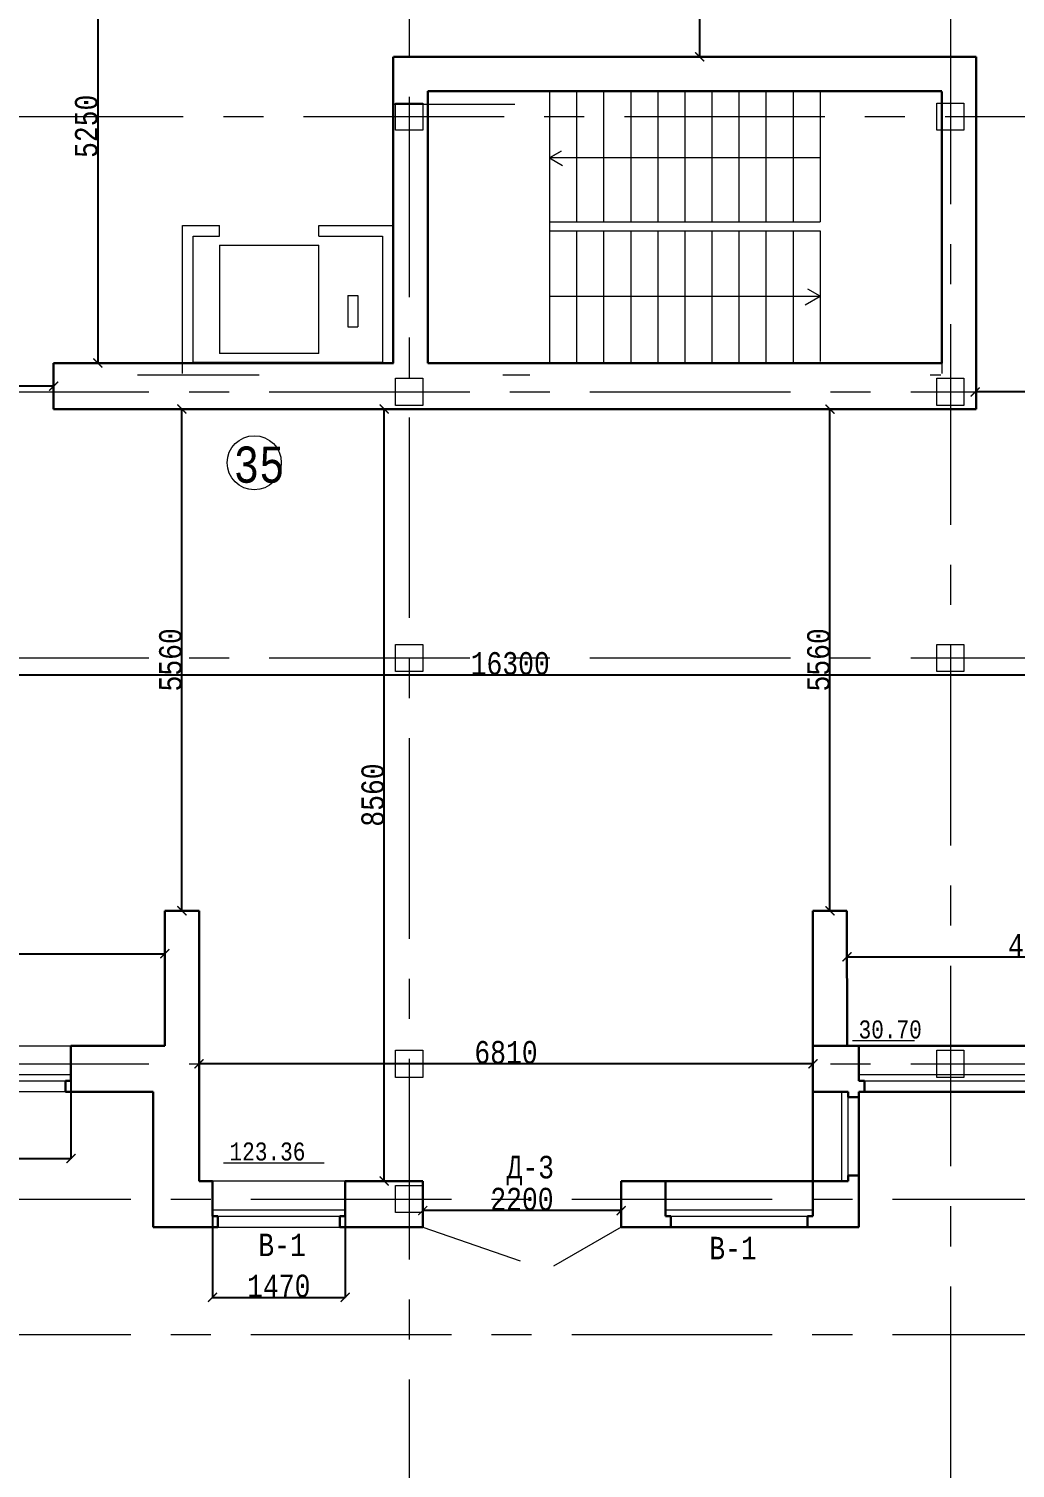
# Model space of a CAD drawing. Header units: millimetres. Extents: x -689206 to 4969298, y -1019800 to 703299.
# Drawn here: x 68225 to 79162, y -239160 to -223200 of the extents above; entities that cross this region are included whole.
import ezdxf

# ---------------------------------------------------------------- set-up
doc = ezdxf.new("R2010")
doc.units = ezdxf.units.MM
doc.linetypes.add('JIS_02_4.0', pattern=[5.5, 4, -1.5])
doc.linetypes.add('осеваяX2', pattern=[101.6, 63.5, -12.7, 12.7, -12.7])
for name, color, linetype, lineweight in [('несущие', 7, 'Continuous', 30), ('ОКНА', 250, 'Continuous', 20), ('РАЗМЕРЫ', 7, 'Continuous', 9), ('сваи', 7, 'JIS_02_4.0', 30), ('стены', 7, 'Continuous', 20)]:
    doc.layers.add(name, color=color, linetype=linetype, lineweight=lineweight)
doc.layers.add('четотам', color=7, linetype='Continuous')
doc.styles.add('Аннотативный', font='isocteur.ttf', dxfattribs={"width": 0.7, "height": 250})
doc.dimstyles.new('Аннотативный', dxfattribs={"dimscale": 0, "dimtxt": 250, "dimasz": 100, "dimexe": 1.25, "dimexo": 0.625, "dimtad": 1, "dimdec": 0, "dimtxsty": 'Аннотативный', "dimblk": 'ARCHTICK', "dimcen": 2.5, "dimadec": 0, "dimazin": 0, "dimtfac": 1, "dimtdec": 0, "dimtmove": 0, "dimatfit": 3, "dimfxl": 1, "dimarcsym": 0})

# ---------------------------------------------------------------- blocks, each defined once
blk = doc.blocks.new('_ArchTick')
at = {"color": 0, "linetype": 'ByBlock', "const_width": 0.15}
blk.add_lwpolyline([(-0.5, -0.5), (0.5, 0.5)], dxfattribs=at)
blk = doc.blocks.new('*D2261')
at = {"layer": 'Defpoints', "color": 0, "lineweight": 15, "transparency": 16777216}
for p in [(66696, -227161), (66696, -227199), (68501, -227161)]:
    blk.add_point(p, dxfattribs=at)
at = {"layer": 'стены', "color": 0, "lineweight": -2, "transparency": 16777216}
for p, q in [((66696, -227199), (66696, -227160)), ((68501, -227161), (66696, -227161)), ((68501, -227160), (68501, -227160))]:
    blk.add_line(p, q, dxfattribs=at)
at = {"layer": 'стены', "color": 0, "lineweight": -2, "transparency": 16777216, "xscale": 100, "yscale": 100, "zscale": 100, "rotation": 180}
blk.add_blockref('_ArchTick', (66696, -227161), dxfattribs=at)
at = {"layer": 'стены', "color": 0, "lineweight": -2, "transparency": 16777216, "xscale": 100, "yscale": 100, "zscale": 100}
blk.add_blockref('_ArchTick', (68501, -227161), dxfattribs=at)
at = {"layer": 'стены', "color": 0, "lineweight": 5, "transparency": 16777216, "insert": (67598, -227035), "char_height": 250, "attachment_point": 5, "style": 'Аннотативный'}
blk.add_mtext('1800', dxfattribs=at)
blk = doc.blocks.new('*D2211')
at = {"layer": 'Defpoints', "color": 0, "lineweight": 15, "transparency": 16777216}
for p in [(69733, -233455), (65461, -234146), (69733, -234146)]:
    blk.add_point(p, dxfattribs=at)
at = {"layer": 'стены', "color": 0, "lineweight": -2, "transparency": 16777216}
for p, q in [((65461, -234145), (65461, -233454)), ((65461, -233455), (69733, -233455)), ((69733, -234145), (69733, -233454))]:
    blk.add_line(p, q, dxfattribs=at)
at = {"layer": 'стены', "color": 0, "lineweight": -2, "transparency": 16777216, "xscale": 100, "yscale": 100, "zscale": 100, "rotation": 180}
blk.add_blockref('_ArchTick', (65461, -233455), dxfattribs=at)
at = {"layer": 'стены', "color": 0, "lineweight": -2, "transparency": 16777216, "xscale": 100, "yscale": 100, "zscale": 100}
blk.add_blockref('_ArchTick', (69733, -233455), dxfattribs=at)
at = {"layer": 'стены', "color": 0, "lineweight": 5, "transparency": 16777216, "insert": (67597, -233329), "char_height": 250, "attachment_point": 5, "style": 'Аннотативный'}
blk.add_mtext('4270', dxfattribs=at)
blk = doc.blocks.new('*D2212')
at = {"layer": 'Defpoints', "color": 0, "lineweight": 15, "transparency": 16777216}
for p in [(81569, -233490), (77297, -234157), (81569, -234157)]:
    blk.add_point(p, dxfattribs=at)
at = {"layer": 'стены', "color": 0, "lineweight": -2, "transparency": 16777216}
for p, q in [((77297, -234157), (77297, -233489)), ((77297, -233490), (81569, -233490)), ((81569, -234157), (81569, -233489))]:
    blk.add_line(p, q, dxfattribs=at)
at = {"layer": 'стены', "color": 0, "lineweight": -2, "transparency": 16777216, "xscale": 100, "yscale": 100, "zscale": 100, "rotation": 180}
blk.add_blockref('_ArchTick', (77297, -233490), dxfattribs=at)
at = {"layer": 'стены', "color": 0, "lineweight": -2, "transparency": 16777216, "xscale": 100, "yscale": 100, "zscale": 100}
blk.add_blockref('_ArchTick', (81569, -233490), dxfattribs=at)
at = {"layer": 'стены', "color": 0, "lineweight": 5, "transparency": 16777216, "insert": (79433, -233364), "char_height": 250, "attachment_point": 5, "style": 'Аннотативный'}
blk.add_mtext('4270', dxfattribs=at)
blk = doc.blocks.new('*D2307')
at = {"layer": 'Defpoints', "color": 0, "lineweight": 15, "transparency": 16777216}
for p in [(70113, -234676), (70113, -234676), (76920, -234676)]:
    blk.add_point(p, dxfattribs=at)
at = {"layer": 'РАЗМЕРЫ', "color": 0, "lineweight": -2, "transparency": 16777216}
for p, q in [((70113, -234675), (70113, -234675)), ((76920, -234676), (70113, -234676)), ((76920, -234675), (76920, -234675))]:
    blk.add_line(p, q, dxfattribs=at)
at = {"layer": 'РАЗМЕРЫ', "color": 0, "lineweight": -2, "transparency": 16777216, "xscale": 100, "yscale": 100, "zscale": 100, "rotation": 180}
blk.add_blockref('_ArchTick', (70113, -234676), dxfattribs=at)
at = {"layer": 'РАЗМЕРЫ', "color": 0, "lineweight": -2, "transparency": 16777216, "xscale": 100, "yscale": 100, "zscale": 100}
blk.add_blockref('_ArchTick', (76920, -234676), dxfattribs=at)
at = {"layer": 'РАЗМЕРЫ', "color": 0, "lineweight": 5, "transparency": 16777216, "insert": (73516, -234550), "char_height": 250, "attachment_point": 5, "style": 'Аннотативный'}
blk.add_mtext('6810', dxfattribs=at)
blk = doc.blocks.new('*D2275')
at = {"layer": 'Defpoints', "color": 0, "linetype": 'ByBlock', "lineweight": 15, "transparency": 16777216}
for p in [(70262, -235976), (71732, -235976), (71732, -237266)]:
    blk.add_point(p, dxfattribs=at)
at = {"layer": 'РАЗМЕРЫ', "color": 0, "linetype": 'ByBlock', "lineweight": -2, "transparency": 16777216}
for p, q in [((70262, -235977), (70262, -237268)), ((71732, -235977), (71732, -237268)), ((70262, -237266), (71732, -237266))]:
    blk.add_line(p, q, dxfattribs=at)
at = {"layer": 'РАЗМЕРЫ', "color": 0, "linetype": 'ByBlock', "lineweight": -2, "transparency": 16777216, "xscale": 100, "yscale": 100, "zscale": 100, "rotation": 180}
blk.add_blockref('_ArchTick', (70262, -237266), dxfattribs=at)
at = {"layer": 'РАЗМЕРЫ', "color": 0, "linetype": 'ByBlock', "lineweight": -2, "transparency": 16777216, "xscale": 100, "yscale": 100, "zscale": 100}
blk.add_blockref('_ArchTick', (71732, -237266), dxfattribs=at)
at = {"layer": 'РАЗМЕРЫ', "color": 0, "linetype": 'ByBlock', "lineweight": 5, "transparency": 16777216, "insert": (70997, -237141), "char_height": 250, "attachment_point": 5, "style": 'Аннотативный'}
blk.add_mtext('1470', dxfattribs=at)
blk = doc.blocks.new('*D2323')
at = {"layer": 'Defpoints', "color": 0, "linetype": 'ByBlock', "lineweight": 15, "transparency": 16777216}
for p in [(72593, -236176), (72593, -236304), (74793, -236231)]:
    blk.add_point(p, dxfattribs=at)
at = {"layer": 'РАЗМЕРЫ', "color": 0, "linetype": 'ByBlock', "lineweight": -2, "transparency": 16777216}
for p, q in [((72593, -236177), (72593, -236305)), ((74793, -236304), (72593, -236304)), ((74793, -236232), (74793, -236305))]:
    blk.add_line(p, q, dxfattribs=at)
at = {"layer": 'РАЗМЕРЫ', "color": 0, "linetype": 'ByBlock', "lineweight": -2, "transparency": 16777216, "xscale": 100, "yscale": 100, "zscale": 100, "rotation": 180}
blk.add_blockref('_ArchTick', (72593, -236304), dxfattribs=at)
at = {"layer": 'РАЗМЕРЫ', "color": 0, "linetype": 'ByBlock', "lineweight": -2, "transparency": 16777216, "xscale": 100, "yscale": 100, "zscale": 100}
blk.add_blockref('_ArchTick', (74793, -236304), dxfattribs=at)
at = {"layer": 'РАЗМЕРЫ', "color": 0, "linetype": 'ByBlock', "lineweight": 5, "transparency": 16777216, "insert": (73693, -236178), "char_height": 250, "attachment_point": 5, "style": 'Аннотативный'}
blk.add_mtext('2200', dxfattribs=at)
blk = doc.blocks.new('*D2324')
at = {"layer": 'Defpoints', "color": 0, "linetype": 'ByBlock', "lineweight": 15, "transparency": 16777216}
for p in [(66593, -234476), (68693, -234476), (68693, -235727)]:
    blk.add_point(p, dxfattribs=at)
at = {"layer": 'РАЗМЕРЫ', "color": 0, "linetype": 'ByBlock', "lineweight": -2, "transparency": 16777216}
for p, q in [((66593, -234477), (66593, -235729)), ((68693, -234477), (68693, -235729)), ((66593, -235727), (68693, -235727))]:
    blk.add_line(p, q, dxfattribs=at)
at = {"layer": 'РАЗМЕРЫ', "color": 0, "linetype": 'ByBlock', "lineweight": -2, "transparency": 16777216, "xscale": 100, "yscale": 100, "zscale": 100, "rotation": 180}
blk.add_blockref('_ArchTick', (66593, -235727), dxfattribs=at)
at = {"layer": 'РАЗМЕРЫ', "color": 0, "linetype": 'ByBlock', "lineweight": -2, "transparency": 16777216, "xscale": 100, "yscale": 100, "zscale": 100}
blk.add_blockref('_ArchTick', (68693, -235727), dxfattribs=at)
at = {"layer": 'РАЗМЕРЫ', "color": 0, "linetype": 'ByBlock', "lineweight": 5, "transparency": 16777216, "insert": (67643, -235602), "char_height": 250, "attachment_point": 5, "style": 'Аннотативный'}
blk.add_mtext('2100', dxfattribs=at)
blk = doc.blocks.new('*D2360')
at = {"layer": 'Defpoints', "color": 0, "linetype": 'ByBlock', "lineweight": 15, "transparency": 16777216}
for p in [(78718, -227226), (78718, -227226), (80518, -227226)]:
    blk.add_point(p, dxfattribs=at)
at = {"layer": 'РАЗМЕРЫ', "color": 0, "linetype": 'ByBlock', "lineweight": -2, "transparency": 16777216}
for p, q in [((78718, -227225), (78718, -227225)), ((80518, -227226), (78718, -227226)), ((80518, -227225), (80518, -227225))]:
    blk.add_line(p, q, dxfattribs=at)
at = {"layer": 'РАЗМЕРЫ', "color": 0, "linetype": 'ByBlock', "lineweight": -2, "transparency": 16777216, "xscale": 100, "yscale": 100, "zscale": 100}
for p, rotation in [((78718, -227226), 179.9999999999982), ((80518, -227226), 359.9999999999982)]:
    blk.add_blockref('_ArchTick', p, dxfattribs=dict(at, rotation=rotation))
at = {"layer": 'РАЗМЕРЫ', "color": 0, "linetype": 'ByBlock', "lineweight": 5, "transparency": 16777216, "insert": (79618, -227100), "char_height": 250, "attachment_point": 5, "style": 'Аннотативный'}
blk.add_mtext('1800', dxfattribs=at)
blk = doc.blocks.new('*D2338')
at = {"layer": 'Defpoints', "color": 0, "linetype": 'ByBlock', "lineweight": 15, "transparency": 16777216}
for p in [(75656, -221658), (75663, -223510), (76274, -223510)]:
    blk.add_point(p, dxfattribs=at)
at = {"layer": 'РАЗМЕРЫ', "color": 0, "linetype": 'ByBlock', "lineweight": -2, "transparency": 16777216}
for p, q in [((75656, -221658), (75664, -221658)), ((75663, -221658), (75663, -223510)), ((76273, -223510), (75661, -223510))]:
    blk.add_line(p, q, dxfattribs=at)
at = {"layer": 'РАЗМЕРЫ', "color": 0, "linetype": 'ByBlock', "lineweight": -2, "transparency": 16777216, "xscale": 100, "yscale": 100, "zscale": 100}
for p, rotation in [((75663, -221658), 90), ((75663, -223510), 270)]:
    blk.add_blockref('_ArchTick', p, dxfattribs=dict(at, rotation=rotation))
at = {"layer": 'РАЗМЕРЫ', "color": 0, "linetype": 'ByBlock', "lineweight": 5, "transparency": 16777216, "insert": (75537, -222584), "char_height": 250, "attachment_point": 5, "rotation": 90, "style": 'Аннотативный'}
blk.add_mtext('2000', dxfattribs=at)
blk = doc.blocks.new('*D2414')
at = {"layer": 'Defpoints', "color": 0, "lineweight": 15, "ltscale": 15000, "transparency": 16777216}
for p in [(72166, -227416), (72202, -227416), (72166, -235976)]:
    blk.add_point(p, dxfattribs=at)
at = {"layer": 'сваи', "color": 0, "lineweight": -2, "ltscale": 15000, "transparency": 16777216}
for p, q in [((72202, -227416), (72165, -227416)), ((72166, -235976), (72166, -227416)), ((72167, -235976), (72167, -235976))]:
    blk.add_line(p, q, dxfattribs=at)
at = {"layer": 'сваи', "color": 0, "lineweight": -2, "ltscale": 15000, "transparency": 16777216, "xscale": 100, "yscale": 100, "zscale": 100}
for p, rotation in [((72166, -227416), 90), ((72166, -235976), 270)]:
    blk.add_blockref('_ArchTick', p, dxfattribs=dict(at, rotation=rotation))
at = {"layer": 'сваи', "color": 0, "lineweight": 5, "ltscale": 15000, "transparency": 16777216, "insert": (72040, -231696), "char_height": 250, "attachment_point": 5, "rotation": 90, "style": 'Аннотативный'}
blk.add_mtext('8560', dxfattribs=at)
blk = doc.blocks.new('*D2415')
at = {"layer": 'Defpoints', "color": 0, "lineweight": 15, "ltscale": 15000, "transparency": 16777216}
for p in [(69923, -227416), (69923, -227416), (69923, -232979)]:
    blk.add_point(p, dxfattribs=at)
at = {"layer": 'сваи', "color": 0, "lineweight": -2, "ltscale": 15000, "transparency": 16777216}
for p, q in [((69923, -227416), (69924, -227416)), ((69923, -232979), (69923, -227416)), ((69923, -232979), (69924, -232979))]:
    blk.add_line(p, q, dxfattribs=at)
at = {"layer": 'сваи', "color": 0, "lineweight": -2, "ltscale": 15000, "transparency": 16777216, "xscale": 100, "yscale": 100, "zscale": 100}
for p, rotation in [((69923, -227416), 90), ((69923, -232979), 270)]:
    blk.add_blockref('_ArchTick', p, dxfattribs=dict(at, rotation=rotation))
at = {"layer": 'сваи', "color": 0, "lineweight": 5, "ltscale": 15000, "transparency": 16777216, "insert": (69797, -230197), "char_height": 250, "attachment_point": 5, "rotation": 90, "style": 'Аннотативный'}
blk.add_mtext('5560', dxfattribs=at)
blk = doc.blocks.new('*D2416')
at = {"layer": 'Defpoints', "color": 0, "lineweight": 15, "ltscale": 15000, "transparency": 16777216}
for p in [(77108, -227416), (77108, -227416), (77108, -232979)]:
    blk.add_point(p, dxfattribs=at)
at = {"layer": 'сваи', "color": 0, "lineweight": -2, "ltscale": 15000, "transparency": 16777216}
for p, q in [((77108, -232979), (77108, -227416)), ((77109, -227416), (77109, -227416)), ((77109, -232979), (77109, -232979))]:
    blk.add_line(p, q, dxfattribs=at)
at = {"layer": 'сваи', "color": 0, "lineweight": -2, "ltscale": 15000, "transparency": 16777216, "xscale": 100, "yscale": 100, "zscale": 100}
for p, rotation in [((77108, -227416), 90), ((77108, -232979), 270)]:
    blk.add_blockref('_ArchTick', p, dxfattribs=dict(at, rotation=rotation))
at = {"layer": 'сваи', "color": 0, "lineweight": 5, "ltscale": 15000, "transparency": 16777216, "insert": (76982, -230197), "char_height": 250, "attachment_point": 5, "rotation": 90, "style": 'Аннотативный'}
blk.add_mtext('5560', dxfattribs=at)
blk = doc.blocks.new('*D2417')
at = {"layer": 'Defpoints', "color": 0, "lineweight": 15, "ltscale": 15000, "transparency": 16777216}
for p in [(65413, -230364), (81713, -230364), (81713, -230364)]:
    blk.add_point(p, dxfattribs=at)
at = {"layer": 'сваи', "color": 0, "lineweight": -2, "ltscale": 15000, "transparency": 16777216}
for p, q in [((65413, -230364), (81713, -230364)), ((65413, -230365), (65413, -230365)), ((81713, -230363), (81713, -230363))]:
    blk.add_line(p, q, dxfattribs=at)
at = {"layer": 'сваи', "color": 0, "lineweight": -2, "ltscale": 15000, "transparency": 16777216, "xscale": 100, "yscale": 100, "zscale": 100, "rotation": 180}
blk.add_blockref('_ArchTick', (65413, -230364), dxfattribs=at)
at = {"layer": 'сваи', "color": 0, "lineweight": -2, "ltscale": 15000, "transparency": 16777216, "xscale": 100, "yscale": 100, "zscale": 100}
blk.add_blockref('_ArchTick', (81713, -230364), dxfattribs=at)
at = {"layer": 'сваи', "color": 0, "lineweight": 5, "ltscale": 15000, "transparency": 16777216, "insert": (73563, -230238), "char_height": 250, "attachment_point": 5, "style": 'Аннотативный'}
blk.add_mtext('16300', dxfattribs=at)
blk = doc.blocks.new('*D2451')
at = {"layer": 'Defpoints', "color": 0, "linetype": 'ByBlock', "lineweight": 15, "ltscale": 35, "transparency": 16777216}
for p in [(68573, -221656), (68573, -226906), (68990, -226906)]:
    blk.add_point(p, dxfattribs=at)
at = {"layer": 'РАЗМЕРЫ', "color": 0, "linetype": 'ByBlock', "lineweight": -2, "ltscale": 35, "transparency": 16777216}
for p, q in [((68573, -221656), (68991, -221656)), ((68990, -221656), (68990, -226906)), ((68573, -226906), (68991, -226906))]:
    blk.add_line(p, q, dxfattribs=at)
at = {"layer": 'РАЗМЕРЫ', "color": 0, "linetype": 'ByBlock', "lineweight": -2, "ltscale": 35, "transparency": 16777216, "xscale": 100, "yscale": 100, "zscale": 100}
for p, rotation in [((68990, -221656), 90), ((68990, -226906), 270)]:
    blk.add_blockref('_ArchTick', p, dxfattribs=dict(at, rotation=rotation))
at = {"layer": 'РАЗМЕРЫ', "color": 0, "linetype": 'ByBlock', "lineweight": 5, "ltscale": 35, "transparency": 16777216, "insert": (68864, -224281), "char_height": 250, "attachment_point": 5, "rotation": 90, "style": 'Аннотативный'}
blk.add_mtext('5250', dxfattribs=at)

msp = doc.modelspace()

# ---------------------------------------------------------------- linework, layer by layer
at = {"layer": 'несущие', "color": 0}
for p, q in [((69732.8, -234476.1), (68692.7, -234476.1)), ((77297.3, -234476.5), (80788.4, -234476.5)), ((68632.7, -234986.1), (69602.8, -234986.1)), ((69602.8, -236486.1), (69602.8, -234986.1)), ((80728.4, -234986.5), (77429.1, -234986.5)), ((77429.1, -236486.1), (77429.1, -234986.5)), ((70112.8, -235976.1), (70261.9, -235976.1)), ((71731.9, -235976.1), (72592.7, -235976.1)), ((72592.7, -236486.1), (72592.7, -235976.1)), ((74792.7, -236486.1), (74792.7, -235976.1)), ((74792.7, -235976.1), (75284.2, -235976.1)), ((74792.7, -235976.1), (76919.5, -235976.1)), ((76919.5, -235976.1), (77309.5, -235976.1)), ((69602.8, -236486.1), (70321.9, -236486.1)), ((71671.9, -236486.1), (72592.7, -236486.1)), ((75344.2, -236486.1), (74792.7, -236486.1)), ((77429.1, -236486.1), (75344.2, -236486.1))]:
    msp.add_line(p, q, dxfattribs=at)
at = {"layer": 'ОКНА', "color": 0, "lineweight": 13}
for p, q in [((66592.7, -234476.1), (68692.7, -234476.1)), ((68632.7, -234986.1), (66652.7, -234986.1)), ((71731.9, -235976.1), (70261.9, -235976.1)), ((70321.9, -236486.1), (71671.9, -236486.1))]:
    msp.add_line(p, q, dxfattribs=at)
at = {"layer": 'ОКНА', "lineweight": 13}
for p, q in [((66592.7, -234796.1), (68692.7, -234796.1)), ((66592.7, -234866.1), (68632.7, -234866.1)), ((77429.1, -234796.5), (81582.8, -234796.5)), ((77429.1, -234866.5), (81522.8, -234866.5)), ((70261.9, -236296.1), (71731.9, -236296.1)), ((70321.9, -236366.1), (71671.9, -236366.1)), ((75284.2, -236296.1), (76919.5, -236296.1)), ((75344.2, -236366.1), (76859.5, -236366.1))]:
    msp.add_line(p, q, dxfattribs=at)
at = {"layer": 'ОКНА', "color": 0}
for p, q in [((74792.7, -235976.1), (75284.2, -235976.1)), ((70261.9, -236486.1), (70321.9, -236486.1)), ((71671.9, -236486.1), (71731.9, -236486.1))]:
    msp.add_line(p, q, dxfattribs=at)
at = {"layer": 'ОКНА', "color": 18, "lineweight": 30, "true_color": 0x000000}
for p, q in [((70261.9, -236366.1), (70321.9, -236366.1)), ((70321.9, -236486.1), (70321.9, -236366.1)), ((71731.9, -236366.1), (71671.9, -236366.1)), ((71671.9, -236366.1), (71671.9, -236486.1)), ((75284.2, -236366.1), (75344.2, -236366.1)), ((75344.2, -236486.1), (75344.2, -236366.1)), ((76919.5, -236366.1), (76859.5, -236366.1)), ((76859.5, -236366.1), (76859.5, -236486.1))]:
    msp.add_line(p, q, dxfattribs=at)
at = {"layer": 'РАЗМЕРЫ', "linetype": 'ByBlock', "lineweight": 30}
for p, q in [((72265.6, -223510.4), (72265.6, -226906.1)), ((72268.3, -223510.4), (78728.3, -223510.4)), ((78348.3, -223890.4), (72648.3, -223890.4)), ((72648.3, -226906.1), (72648.3, -223890.4)), ((78337.7, -227416.1), (78728.3, -227416.1))]:
    msp.add_line(p, q, dxfattribs=at)
at = {"layer": 'РАЗМЕРЫ', "lineweight": 30, "ltscale": 150}
for p, q in [((78728.3, -223510.4), (78728.3, -227416.1)), ((78348.3, -223894.1), (78348.3, -226906.1))]:
    msp.add_line(p, q, dxfattribs=at)
at = {"layer": 'РАЗМЕРЫ', "linetype": 'ByBlock', "lineweight": 13}
for p, q in [((73998.3, -223890.4), (73998.3, -225340.4)), ((74298.3, -223890.4), (74298.3, -225340.4)), ((74598.3, -223890.4), (74598.3, -225340.4)), ((74898.3, -223890.4), (74898.3, -225340.4)), ((75198.3, -223890.4), (75198.3, -225340.4)), ((75498.3, -223890.4), (75498.3, -225340.4)), ((75798.3, -223890.4), (75798.3, -225340.4)), ((76098.3, -223890.4), (76098.3, -225340.4)), ((76398.3, -223890.4), (76398.3, -225340.4)), ((76698.3, -223890.4), (76698.3, -225340.4)), ((76998.3, -223890.4), (76998.3, -225340.4)), ((73998.3, -224631.1), (74127.4, -224556.5)), ((74127.4, -224556.5), (73998.3, -224631.1)), ((73998.3, -224615.4), (73998.3, -226165.4)), ((76998.3, -224631.1), (73998.3, -224631.1)), ((73998.3, -224631.1), (74142.2, -224714.2)), ((73998.3, -225340.4), (76998.3, -225340.4)), ((69928.3, -227020.4), (69928.3, -225380.4)), ((73998.3, -225440.4), (73998.3, -226890.4)), ((73998.3, -225440.4), (76998.3, -225440.4)), ((74298.3, -225440.4), (74298.3, -226906.1)), ((74598.3, -225440.4), (74598.3, -226906.1)), ((74898.3, -225440.4), (74898.3, -226906.1)), ((75198.3, -225440.4), (75198.3, -226906.1)), ((75498.3, -225440.4), (75498.3, -226906.1)), ((75798.3, -225440.4), (75798.3, -226906.1)), ((76098.3, -225440.4), (76098.3, -226906.1)), ((76398.3, -225440.4), (76398.3, -226906.1)), ((76698.3, -225440.4), (76698.3, -226906.1)), ((76998.3, -225440.4), (76998.3, -226890.4)), ((76998.3, -226165.4), (76863.4, -226087.5)), ((73998.3, -226165.4), (76998.3, -226165.4)), ((76832.1, -226261.3), (76998.3, -226165.4))]:
    msp.add_line(p, q, dxfattribs=at)
at = {"layer": 'РАЗМЕРЫ', "linetype": 'ByBlock', "lineweight": 20}
for p, q in [((72265.6, -224036.1), (73615.6, -224036.1)), ((78348.3, -224020.4), (78348.3, -227020.4)), ((73779.6, -226906.1), (72648.3, -226906.1)), ((73779.6, -226906.1), (75129.6, -226906.1)), ((73779.6, -226906.1), (75129.6, -226906.1)), ((69429.6, -227036.1), (70779.6, -227036.1)), ((73479.6, -227036.1), (73779.6, -227036.1)), ((78217.7, -227036.1), (78337.7, -227036.1))]:
    msp.add_line(p, q, dxfattribs=at)
at = {"layer": 'РАЗМЕРЫ', "lineweight": 13}
for p, q in [((69928.3, -225380.4), (70341.4, -225380.4)), ((70048.3, -226900.4), (70048.3, -225500.4)), ((70048.3, -225500.4), (70341.4, -225500.4)), ((70341.4, -225500.4), (70341.4, -225380.4)), ((71441.4, -225380.4), (72268.3, -225380.4)), ((71441.4, -225500.4), (71441.4, -225380.4)), ((71441.4, -225500.4), (72148.3, -225500.4)), ((72148.3, -225500.4), (72148.3, -226900.4)), ((70341.4, -225600.2), (70341.4, -226800.4)), ((70341.4, -225600.2), (71441.4, -225600.2)), ((71441.4, -226800.4), (71441.4, -225600.2)), ((71764.2, -226157.8), (71874.2, -226157.8)), ((71764.2, -226504.1), (71874.2, -226504.1)), ((72148.3, -226900.4), (70048.3, -226900.4)), ((71441.4, -226800.4), (70341.4, -226800.4))]:
    msp.add_line(p, q, dxfattribs=at)
at = {"layer": 'РАЗМЕРЫ'}
for p, q in [((77356.4, -234419.4), (78045.7, -234419.4)), ((70382.1, -235772.3), (71500, -235772.3))]:
    msp.add_line(p, q, dxfattribs=at)
at = {"layer": 'РАЗМЕРЫ', "color": 0}
msp.add_line((69732.8, -234476.1), (68692.7, -234476.1), dxfattribs=at)
at = {"layer": 'РАЗМЕРЫ', "lineweight": 30, "ltscale": 35}
for p, q in [((77297.3, -234476.5), (76919.5, -234477.4)), ((77429.1, -234866.5), (77429.1, -234476.5)), ((77489.1, -234866.5), (77429.1, -234866.5)), ((77489.1, -234986.5), (77489.1, -234866.5)), ((77309.1, -234986.5), (76919.5, -234986.5)), ((77309.1, -234986.5), (77309.1, -235046.5)), ((77309.1, -235046.5), (77429.1, -235046.5)), ((77429.1, -234986.5), (77489.1, -234986.5)), ((76919.5, -235976.1), (77309.5, -235976.1))]:
    msp.add_line(p, q, dxfattribs=at)
at = {"layer": 'РАЗМЕРЫ', "lineweight": 30}
for p, q in [((68692.7, -234866.1), (68632.7, -234866.1)), ((68632.7, -234866.1), (68632.7, -234986.1)), ((77309.5, -235976.1), (77309.5, -235916.1)), ((77309.5, -235916.1), (77429.5, -235916.1))]:
    msp.add_line(p, q, dxfattribs=at)
at = {"layer": 'РАЗМЕРЫ', "lineweight": 13, "ltscale": 35}
for p, q in [((77239.5, -235976.1), (77239.5, -234986.5)), ((77309.5, -235916.1), (77309.5, -235046.5))]:
    msp.add_line(p, q, dxfattribs=at)
at = {"layer": 'РАЗМЕРЫ', "color": 7, "lineweight": 25, "true_color": 0xffffff}
msp.add_line((76919.1, -235159.4), (76919.5, -235159.4), dxfattribs=at)
at = {"layer": 'РАЗМЕРЫ', "color": 0, "lineweight": 9}
for p, q in [((72592.7, -236486.1), (73672.1, -236862.4)), ((74792.7, -236486.1), (74042.6, -236919.2))]:
    msp.add_line(p, q, dxfattribs=at)
at = {"layer": 'сваи', "lineweight": 20, "ltscale": 15000}
msp.add_line((73998.3, -226890.4), (73998.3, -226906.1), dxfattribs=at)
at = {"layer": 'стены', "linetype": 'осеваяX2', "lineweight": 5, "ltscale": 35}
for p, q in [((78442.7, -198028.6), (78442.7, -243631.8)), ((72442.7, -206174.1), (72442.7, -243631.8)), ((46380, -224174.1), (108442.7, -224174.1)), ((42442.7, -227226.1), (108442.7, -227226.1)), ((42442.7, -230174.1), (108442.7, -230174.1)), ((42442.7, -234676.1), (108442.7, -234676.1)), ((42240.4, -236176.1), (108442.7, -236176.1)), ((42240.4, -237676.1), (108442.7, -237676.1))]:
    msp.add_line(p, q, dxfattribs=at)
at = {"layer": 'стены', "lineweight": 13}
for p, q in [((71764.2, -226157.8), (71764.2, -226504.1)), ((71874.2, -226157.8), (71874.2, -226504.1))]:
    msp.add_line(p, q, dxfattribs=at)
at = {"layer": 'стены', "lineweight": 30}
for p, q in [((68500.8, -226906.1), (72268.3, -226906.1)), ((68500.8, -226906.1), (68500.8, -227416.1)), ((72648.3, -226906.1), (78348.3, -226906.1)), ((68500.8, -227416.1), (70112.8, -227416.1)), ((70112.8, -227416.1), (77041.7, -227416.1)), ((77041.7, -227416.1), (78592.8, -227416.1)), ((69732.8, -234476.1), (69732.8, -232978.8)), ((69733, -232978.8), (70112.8, -232978.8)), ((70112.8, -235976.1), (70112.8, -232978.8)), ((76919.5, -232978.8), (76919.5, -235976.1)), ((76919.5, -232978.8), (77296.3, -232978.8)), ((77296.3, -232978.8), (77297.3, -234476.5)), ((68692.7, -234866.1), (68692.7, -234476.1))]:
    msp.add_line(p, q, dxfattribs=at)
at = {"layer": 'стены', "color": 18, "lineweight": 30, "true_color": 0x000000}
for p, q in [((70261.9, -235976.1), (70261.9, -236366.1)), ((71731.9, -236366.1), (71731.9, -235976.1)), ((75284.2, -235976.1), (75284.2, -236366.1)), ((76919.5, -236366.1), (76919.5, -235976.1))]:
    msp.add_line(p, q, dxfattribs=at)
at = {"layer": 'стены', "lineweight": 20}
for points in [[(72292.7, -224024.1), (72592.7, -224024.1), (72592.7, -224324.1), (72292.7, -224324.1)], [(78292.7, -224024.1), (78592.7, -224024.1), (78592.7, -224324.1), (78292.7, -224324.1)], [(72292.7, -227075.1), (72592.7, -227075.1), (72592.7, -227375.1), (72292.7, -227375.1)], [(78292.7, -227075.1), (78592.7, -227075.1), (78592.7, -227375.1), (78292.7, -227375.1)], [(72292.7, -230026.1), (72592.7, -230026.1), (72592.7, -230326.1), (72292.7, -230326.1)], [(78292.7, -230026.1), (78592.7, -230026.1), (78592.7, -230326.1), (78292.7, -230326.1)], [(72292.7, -234526.1), (72592.7, -234526.1), (72592.7, -234826.1), (72292.7, -234826.1)], [(78292.7, -234526.1), (78592.7, -234526.1), (78592.7, -234826.1), (78292.7, -234826.1)], [(72292.7, -236026.1), (72592.7, -236026.1), (72592.7, -236326.1), (72292.7, -236326.1)]]:
    msp.add_lwpolyline(points, close=True, dxfattribs=at)
at = {"layer": 'четотам', "lineweight": 13}
msp.add_circle((70725, -228011.8), 300, dxfattribs=at)

# ---------------------------------------------------------------- texts
at = {"layer": 'РАЗМЕРЫ', "lineweight": 13, "ltscale": 150, "insert": (70497, -227831.9), "char_height": 401.1, "width": 1460, "attachment_point": 1, "style": 'Аннотативный'}
msp.add_mtext('35', dxfattribs=at)
at = {"layer": 'РАЗМЕРЫ', "char_height": 200, "width": 656.117, "attachment_point": 1, "style": 'Аннотативный'}
for s, insert in [('30.70', (77424.7, -234195.3)), ('123.36', (70450.4, -235548.2))]:
    msp.add_mtext(s, dxfattribs=dict(at, insert=insert))
at = {"layer": 'РАЗМЕРЫ', "lineweight": 20, "ltscale": 150, "char_height": 250, "width": 922.913, "attachment_point": 1, "style": 'Аннотативный'}
for s, insert in [('Д-3', (73521.8, -235696.5)), ('В-1', (70770, -236558.9)), ('В-1', (75770, -236594.6))]:
    msp.add_mtext(s, dxfattribs=dict(at, insert=insert))

# ---------------------------------------------------------------- dimensions: what is measured, and where the dimension line sits
at = {"layer": 'РАЗМЕРЫ', "linetype": 'ByBlock', "lineweight": 5, "ltscale": 35}
dim = msp.add_linear_dim(base=(68990, -226906.1), p1=(68572.7, -221656.1), p2=(68572.7, -226906.1), angle=90, dimstyle='Аннотативный', dxfattribs=at)
dim.commit()
dim.dimension.update_dxf_attribs({"geometry": '*D2451', "text_midpoint": (68864.4, -224281.1)})
at = {"layer": 'РАЗМЕРЫ', "linetype": 'ByBlock', "lineweight": 5}
dim = msp.add_linear_dim(base=(75662.6, -223510.4), p1=(75655.6, -221657.9), p2=(76274, -223510.4), angle=90, text='2000', dimstyle='Аннотативный', dxfattribs=at)
dim.commit()
dim.dimension.update_dxf_attribs({"geometry": '*D2338', "text_midpoint": (75537, -222584.1)})
dim = msp.add_aligned_dim(p1=(80517.8, -227226.1), p2=(78717.7, -227226.1), distance=0, dimstyle='Аннотативный', dxfattribs=at)
dim.commit()
dim.dimension.update_dxf_attribs({"geometry": '*D2360', "text_midpoint": (79617.7, -227100.5)})
at = {"layer": 'РАЗМЕРЫ', "lineweight": 5}
dim = msp.add_linear_dim(base=(70112.8, -234676.1), p1=(76919.5, -234676.1), p2=(70112.8, -234676.1), text='6810', dimstyle='Аннотативный', dxfattribs=at)
dim.commit()
dim.dimension.update_dxf_attribs({"geometry": '*D2307', "text_midpoint": (73516.1, -234550.5)})
at = {"layer": 'РАЗМЕРЫ', "color": 18, "linetype": 'ByBlock', "lineweight": 5, "true_color": 0x000000}
for base, p1, p2, picture, middle in [((68692.7, -235727.3), (66592.7, -234476.1), (68692.7, -234476.1), '*D2324', (67642.7, -235601.7)), ((71731.9, -237266.4), (70261.9, -235976.1), (71731.9, -235976.1), '*D2275', (70996.9, -237140.8)), ((72592.7, -236303.8), (74792.7, -236231.1), (72592.7, -236176.1), '*D2323', (73692.7, -236178.2))]:
    dim = msp.add_linear_dim(base=base, p1=p1, p2=p2, dimstyle='Аннотативный', dxfattribs=at)
    dim.commit()
    dim.dimension.update_dxf_attribs({"geometry": picture, "text_midpoint": middle})
at = {"layer": 'сваи', "lineweight": 5, "ltscale": 15000}
for base, p1, p2, picture, middle in [((69922.9, -227416.1), (69922.9, -232978.8), (69922.9, -227416.1), '*D2415', (69797.2, -230197.4)), ((77107.9, -227416.1), (77107.9, -232978.8), (77107.9, -227416.1), '*D2416', (76982.3, -230197.4))]:
    dim = msp.add_linear_dim(base=base, p1=p1, p2=p2, angle=90, text='5560', dimstyle='Аннотативный', dxfattribs=at)
    dim.commit()
    dim.dimension.update_dxf_attribs({"geometry": picture, "text_midpoint": middle})
dim = msp.add_linear_dim(base=(72166, -227416.1), p1=(72166, -235976.1), p2=(72202.2, -227416.1), angle=90, dimstyle='Аннотативный', dxfattribs=at)
dim.commit()
dim.dimension.update_dxf_attribs({"geometry": '*D2414', "text_midpoint": (72040.4, -231696.1)})
dim = msp.add_linear_dim(base=(81712.8, -230364.1), p1=(65413.5, -230364), p2=(81712.8, -230364.1), text='16300', dimstyle='Аннотативный', dxfattribs=at)
dim.commit()
dim.dimension.update_dxf_attribs({"geometry": '*D2417', "text_midpoint": (73563.1, -230238.5)})
at = {"layer": 'стены', "lineweight": 5}
for base, p1, p2, text, picture, middle in [((66696.2, -227161.1), (68500.8, -227161.1), (66696.2, -227199.2), '1800', '*D2261', (67598.5, -227035.5)), ((69732.8, -233455.1), (65460.8, -234146.1), (69732.8, -234146.1), '4270', '*D2211', (67596.8, -233329.5)), ((81569.3, -233490.1), (77297.3, -234157.5), (81569.3, -234157.5), '4270', '*D2212', (79433.3, -233364.5))]:
    dim = msp.add_linear_dim(base=base, p1=p1, p2=p2, text=text, dimstyle='Аннотативный', dxfattribs=at)
    dim.commit()
    dim.dimension.update_dxf_attribs({"geometry": picture, "text_midpoint": middle})

doc.saveas('drawing.dxf')
